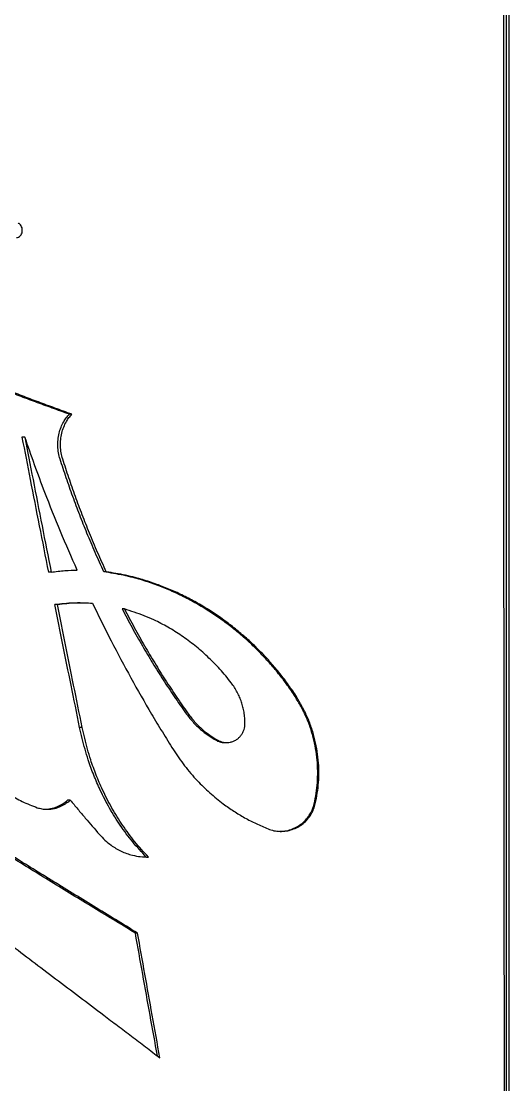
# Model space of a CAD drawing. Header units: millimetres. Extents: x 8 to 871, y 8 to 585.
# Drawn here: x 331.92 to 354.31, y 249.9 to 298.77 of the extents above; entities that cross this region are included whole.
import ezdxf

# ---------------------------------------------------------------- set-up
doc = ezdxf.new("R2010")
doc.units = ezdxf.units.MM
doc.linetypes.add('CENTERX2', pattern=[20.32, 12.7, -2.54, 2.54, -2.54])
doc.layers.add('CENTERLINE', color=4, linetype='CENTERX2')
doc.layers.add('OUTLINE', color=7, linetype='Continuous', lineweight=25)

msp = doc.modelspace()

# ---------------------------------------------------------------- linework, layer by layer
at = {"layer": 'CENTERLINE'}
msp.add_line((354.20884, 154.8852), (354.20884, 431.83342), dxfattribs=at)
at = {"layer": 'OUTLINE'}
for p, q in [((354.30884, 318.71755), (354.30884, 215.23521)), ((354.20884, 215.34011), (354.20884, 318.43947)), ((334.24966, 280.71192), (334.13097, 280.71192)), ((332.087, 279.65852), (331.95536, 279.65852)), ((333.29519, 273.45293), (333.1702, 273.45293)), ((335.82748, 273.46648), (335.71763, 273.46648)), ((333.58897, 271.96715), (333.46561, 271.96715)), ((334.63153, 272.04826), (334.51182, 272.04826)), ((336.65917, 271.76209), (336.55417, 271.76209)), ((344.52807, 267.78652), (344.46998, 267.78652)), ((334.72106, 266.3166), (334.60402, 266.3166)), ((341.27495, 265.62049), (341.35276, 265.62049)), ((334.17335, 262.97288), (334.05273, 262.97288)), ((337.26399, 256.86635), (337.16155, 256.86635))]:
    msp.add_line(p, q, dxfattribs=at)
for points, knots in [([(354.07396, 318.71755), (354.07112, 307.47335), (354.06544, 284.98495), (354.09114, 250.49081), (354.13271, 227.24091), (354.15417, 215.23521)], [0, 0, 0, 0, 0.32597428, 0.65194879, 1, 1, 1, 1]), ([(331.70076, 288.83185), (331.73267, 288.83496), (331.79652, 288.84116), (331.88095, 288.90326), (331.94221, 288.99527), (331.97322, 289.10574), (331.97314, 289.21896), (331.94522, 289.32421), (331.89281, 289.41289), (331.83457, 289.46593), (331.79576, 289.485), (331.78365, 289.49094)], [0, 0, 0, 0, 0.12947484, 0.2591072, 0.38349726, 0.50128876, 0.61285517, 0.72212926, 0.83300791, 0.94790292, 1, 1, 1, 1]), ([(334.13097, 280.71192), (333.86834, 280.80562), (333.34309, 280.99303), (332.5762, 281.27438), (331.82535, 281.55596), (331.09055, 281.83864), (330.37267, 282.12221), (329.67263, 282.40688), (328.99105, 282.69188), (328.55462, 282.88201), (328.33632, 282.97712)], [0, 0, 0, 0, 0.12401888, 0.24803745, 0.37244231, 0.49684686, 0.62238507, 0.74802304, 0.87396136, 1, 1, 1, 1]), ([(334.24966, 280.71192), (333.98857, 280.80562), (333.4664, 280.99304), (332.70401, 281.27438), (331.95757, 281.55597), (331.22708, 281.83865), (330.51342, 282.12221), (329.81749, 282.40688), (329.13991, 282.69188), (328.70604, 282.88201), (328.48902, 282.97712)], [0, 0, 0, 0, 0.12401963, 0.24803914, 0.37244447, 0.49684965, 0.6223874, 0.74802443, 0.87396185, 1, 1, 1, 1]), ([(333.70551, 278.64635), (333.67913, 278.74242), (333.62639, 278.93453), (333.59624, 279.2376), (333.60521, 279.541), (333.65472, 279.83677), (333.74334, 280.11586), (333.85855, 280.35396), (333.98898, 280.55387), (334.08364, 280.65923), (334.13097, 280.71192)], [0, 0, 0, 0, 0.13224469, 0.26447127, 0.39678519, 0.52910445, 0.66022753, 0.79138001, 0.89568344, 1, 1, 1, 1]), ([(333.82688, 278.64635), (333.80052, 278.74299), (333.7478, 278.93626), (333.71802, 279.24103), (333.72752, 279.546), (333.77776, 279.84324), (333.86735, 280.12362), (333.98269, 280.3606), (334.11157, 280.55754), (334.20363, 280.66046), (334.24966, 280.71192)], [0, 0, 0, 0, 0.13308949, 0.266162, 0.39931811, 0.5324784, 0.66447308, 0.79649565, 0.89824213, 1, 1, 1, 1]), ([(331.95536, 279.65852), (332.08102, 279.00981), (332.34419, 277.65129), (332.74904, 275.58276), (333.02981, 274.16287), (333.1702, 273.45293)], [0, 0, 0, 0, 0.31363753, 0.65681686, 1, 1, 1, 1]), ([(332.087, 279.65852), (332.21202, 279.00961), (332.47377, 277.65098), (332.8764, 275.58246), (333.15559, 274.16277), (333.29518, 273.45293)], [0, 0, 0, 0, 0.31373532, 0.65686567, 1, 1, 1, 1]), ([(334.49003, 273.548), (334.23173, 274.1374), (333.71511, 275.31622), (333.07411, 276.9324), (332.53178, 278.38002), (332.23528, 279.23231), (332.087, 279.65852)], [0, 0, 0, 0, 0.29438467, 0.58877629, 0.79435355, 1, 1, 1, 1]), ([(335.71763, 273.46648), (335.58354, 273.76082), (335.31531, 274.34962), (334.94765, 275.22374), (334.60526, 276.08356), (334.2883, 276.92928), (333.98718, 277.78322), (333.79941, 278.3586), (333.70551, 278.64635)], [0, 0, 0, 0, 0.175257031, 0.350588964, 0.5127648, 0.675010089, 0.837469835, 1, 1, 1, 1]), ([(335.82748, 273.46648), (335.694, 273.7612), (335.42697, 274.35078), (335.06122, 275.22549), (334.72082, 276.08537), (334.40589, 276.93058), (334.10672, 277.78393), (333.92018, 278.35884), (333.82688, 278.64635)], [0, 0, 0, 0, 0.1754391, 0.35095251, 0.51303925, 0.67519466, 0.83756249, 1, 1, 1, 1]), ([(333.29519, 273.45293), (333.40023, 273.46757), (333.6103, 273.49685), (334.00714, 273.53409), (334.30295, 273.54261), (334.49003, 273.548)], [0, 0, 0, 0, 0.2687648, 0.53752967, 1, 1, 1, 1]), ([(344.46998, 267.78652), (344.34572, 267.96882), (344.0971, 268.33354), (343.6933, 268.85503), (343.26373, 269.35949), (342.8066, 269.84262), (342.32464, 270.30375), (341.81972, 270.74084), (341.29323, 271.15177), (340.74709, 271.53502), (340.18243, 271.89036), (339.60102, 272.21571), (339.00491, 272.50923), (338.38254, 272.77549), (337.73609, 273.00954), (337.14035, 273.18858), (336.6162, 273.31165), (336.1648, 273.39566), (335.86669, 273.44287), (335.71763, 273.46648)], [0, 0, 0, 0, 0.05797714, 0.115991, 0.17396153, 0.23346115, 0.29300557, 0.35250624, 0.41338737, 0.47431596, 0.53519889, 0.59782931, 0.66051021, 0.72314035, 0.79181614, 0.86049107, 0.90697437, 0.953489, 1, 1, 1, 1]), ([(344.52807, 267.78652), (344.40428, 267.96918), (344.15663, 268.33461), (343.7542, 268.85727), (343.32588, 269.36295), (342.86988, 269.84734), (342.38892, 270.30973), (341.88526, 270.74765), (341.36036, 271.15902), (340.81619, 271.54238), (340.25338, 271.89784), (339.67369, 272.22324), (339.07917, 272.51671), (338.46065, 272.78176), (337.82039, 273.01396), (337.23224, 273.19111), (336.71473, 273.31292), (336.26904, 273.39616), (335.97466, 273.44304), (335.82748, 273.46648)], [0, 0, 0, 0, 0.058224414, 0.116485954, 0.17470351, 0.234463605, 0.294268669, 0.354029551, 0.415025385, 0.476068985, 0.537066705, 0.599832442, 0.662649382, 0.725414811, 0.793529022, 0.861642348, 0.907741971, 0.95387271, 1, 1, 1, 1]), ([(333.46561, 271.96715), (333.60648, 271.98642), (333.88821, 272.02498), (334.23892, 272.04753), (334.44891, 272.04613), (334.5131, 272.04571)], [0, 0, 0, 0, 0.40979704, 0.8195961, 1, 1, 1, 1]), ([(334.60402, 266.3166), (334.47222, 266.96558), (334.21504, 268.2319), (333.8356, 270.11542), (333.58894, 271.3499), (333.46561, 271.96715)], [0, 0, 0, 0, 0.34453107, 0.67226417, 1, 1, 1, 1]), ([(333.58897, 271.96715), (333.72978, 271.98679), (334.0114, 272.02607), (334.42232, 272.04856), (334.8167, 272.05002), (335.06847, 272.03375), (335.1945, 272.02561)], [0, 0, 0, 0, 0.2695907, 0.53918384, 0.76934642, 1, 1, 1, 1]), ([(334.72106, 266.3166), (334.58995, 266.96578), (334.33419, 268.23221), (333.95685, 270.11572), (333.7116, 271.35), (333.58897, 271.96715)], [0, 0, 0, 0, 0.34463796, 0.67231728, 1, 1, 1, 1]), ([(335.1945, 272.02561), (335.33434, 271.73597), (335.61405, 271.15664), (336.19493, 270.0084), (336.94785, 268.59351), (337.7418, 267.20243), (338.40043, 266.10784), (338.73918, 265.56484), (338.90855, 265.29334)], [0, 0, 0, 0, 0.1256091, 0.25123799, 0.50247837, 0.75113037, 0.87556398, 1, 1, 1, 1]), ([(336.55417, 271.76209), (336.70468, 271.4768), (337.00576, 270.90609), (337.47475, 270.07978), (337.95242, 269.27821), (338.43988, 268.50188), (338.94514, 267.73607), (339.29679, 267.23474), (339.47267, 266.98401)], [0, 0, 0, 0, 0.17253316, 0.34514198, 0.50865437, 0.67224565, 0.83608152, 1, 1, 1, 1]), ([(336.65917, 271.76209), (336.80905, 271.47635), (337.10887, 270.90473), (337.57554, 270.07779), (338.05045, 269.27629), (338.53464, 268.50071), (339.03654, 267.73555), (339.38588, 267.23456), (339.5606, 266.98401)], [0, 0, 0, 0, 0.17286182, 0.34579927, 0.50914893, 0.67257655, 0.83624741, 1, 1, 1, 1]), ([(341.56782, 268.36462), (341.48281, 268.4722), (341.3128, 268.68734), (341.04527, 268.99847), (340.76397, 269.29523), (340.47734, 269.5748), (340.18712, 269.8367), (339.89364, 270.08166), (339.59214, 270.31387), (339.1833, 270.60371), (338.65967, 270.92978), (338.08452, 271.23252), (337.56645, 271.45483), (337.11234, 271.61767), (336.81022, 271.71395), (336.65917, 271.76209)], [0, 0, 0, 0, 0.06444102, 0.1288657, 0.19375035, 0.25863766, 0.32010719, 0.38157674, 0.44347232, 0.50536784, 0.62734479, 0.74932365, 0.83281797, 0.91641302, 1, 1, 1, 1]), ([(337.16155, 256.86635), (336.81859, 257.0745), (336.13226, 257.49104), (335.12578, 258.10299), (334.1378, 258.70538), (333.17207, 259.29664), (332.23037, 259.8764), (331.33501, 260.43142), (330.48536, 260.96284), (329.68028, 261.47219), (328.90114, 261.9718), (328.14972, 262.46138), (327.42034, 262.94555), (326.71525, 263.42411), (326.0364, 263.89697), (325.39185, 264.35945), (324.78326, 264.81127), (324.21926, 265.24674), (323.69937, 265.66639), (323.22246, 266.07087), (322.78263, 266.46565), (322.38106, 266.85047), (322.01481, 267.22932), (321.68634, 267.60194), (321.3976, 267.96815), (321.15265, 268.32398), (320.9524, 268.66918), (320.80267, 268.99226), (320.69975, 269.29424), (320.63502, 269.57721), (320.62358, 269.75868), (320.61786, 269.8494)], [0, 0, 0, 0, 0.036456528, 0.07295607, 0.10947583, 0.145993758, 0.182489296, 0.218943193, 0.252945248, 0.286975487, 0.321014383, 0.355043294, 0.389044349, 0.424046246, 0.459080565, 0.494125122, 0.5291582, 0.564158999, 0.597824429, 0.631520346, 0.665225971, 0.69892091, 0.732585518, 0.767337997, 0.802125609, 0.836924451, 0.871711026, 0.906462675, 0.937638953, 0.96882385, 1, 1, 1, 1]), ([(337.26399, 256.86635), (336.92298, 257.07469), (336.24085, 257.49142), (335.24107, 258.10408), (334.25643, 258.70821), (333.29045, 259.30235), (332.34498, 259.88728), (331.44894, 260.44587), (330.60172, 260.97918), (329.80207, 261.48829), (329.02824, 261.98769), (328.28197, 262.47709), (327.55766, 262.96107), (326.85753, 263.43946), (326.18353, 263.91214), (325.54367, 264.37446), (324.93961, 264.82612), (324.37991, 265.26144), (323.86411, 265.68094), (323.39106, 266.08528), (322.95495, 266.47991), (322.55691, 266.86459), (322.19406, 267.24329), (321.86885, 267.61576), (321.58322, 267.98183), (321.34122, 268.33751), (321.14366, 268.68256), (321.00856, 268.97919), (320.92008, 269.23119), (320.86488, 269.44192), (320.82847, 269.64853), (320.82143, 269.78245), (320.81792, 269.8494)], [0, 0, 0, 0, 0.0364883, 0.07298659, 0.10947419, 0.1463476, 0.18323201, 0.220105, 0.25412025, 0.28816361, 0.32221575, 0.35625789, 0.39027215, 0.4252875, 0.46033535, 0.49539352, 0.53044008, 0.56545438, 0.59913238, 0.63284092, 0.66655916, 0.70026673, 0.73394388, 0.76871064, 0.80351255, 0.83832571, 0.87312656, 0.90789245, 0.93089138, 0.95389028, 0.97694514, 1, 1, 1, 1]), ([(342.19505, 266.48373), (342.19352, 266.57297), (342.19044, 266.75227), (342.15694, 267.00968), (342.1058, 267.2539), (342.03786, 267.48538), (341.95152, 267.7123), (341.84457, 267.93699), (341.71853, 268.15692), (341.61819, 268.29521), (341.56782, 268.36462)], [0, 0, 0, 0, 0.13157093, 0.2643357, 0.38210115, 0.49986987, 0.62102744, 0.74218656, 0.8705829, 1, 1, 1, 1]), ([(320.86957, 267.62077), (320.87753, 267.4929), (320.89346, 267.23707), (320.98272, 266.83572), (321.11887, 266.42161), (321.30754, 265.99002), (321.54851, 265.54073), (321.84229, 265.0732), (322.18558, 264.59131), (322.58368, 264.08698), (323.03857, 263.5592), (323.55126, 263.00715), (324.11261, 262.43941), (324.72605, 261.8511), (325.39165, 261.24157), (326.10856, 260.61038), (326.8688, 259.96292), (327.6798, 259.2914), (328.5415, 258.59482), (329.45293, 257.87245), (330.40098, 257.13281), (331.39093, 256.36989), (332.4215, 255.58295), (333.49075, 254.77156), (334.58708, 253.94239), (335.54277, 253.22018), (336.34513, 252.61286), (336.98719, 252.12659), (337.63425, 251.63371), (338.07077, 251.30137), (338.28903, 251.1352)], [0, 0, 0, 0, 0.0348298, 0.06968629, 0.10454336, 0.13937385, 0.17507441, 0.21080232, 0.2465309, 0.28223237, 0.31969803, 0.35719358, 0.39468994, 0.4321568, 0.47058836, 0.50904998, 0.54751263, 0.5859456, 0.62577736, 0.66564003, 0.70550396, 0.74533739, 0.78615546, 0.82700378, 0.86785342, 0.90867332, 0.93148559, 0.9542979, 0.97714885, 1, 1, 1, 1]), ([(345.37277, 262.80006), (345.40619, 262.96348), (345.47302, 263.29025), (345.529, 263.7932), (345.54382, 264.30353), (345.51813, 264.82328), (345.44829, 265.34423), (345.33379, 265.86776), (345.17749, 266.38551), (344.97724, 266.88228), (344.73254, 267.34583), (344.55761, 267.63944), (344.46998, 267.78652)], [0, 0, 0, 0, 0.0961133, 0.19218149, 0.29077312, 0.38936091, 0.49090815, 0.59246551, 0.69718604, 0.80185695, 0.90074225, 1, 1, 1, 1]), ([(345.42565, 262.80006), (345.45887, 262.96352), (345.5253, 263.29036), (345.58091, 263.79328), (345.59562, 264.30348), (345.57003, 264.82414), (345.50021, 265.34709), (345.38533, 265.87372), (345.22834, 266.39457), (345.02819, 266.89105), (344.78573, 267.35142), (344.61406, 267.64131), (344.52807, 267.78652)], [0, 0, 0, 0, 0.09615868, 0.19227221, 0.29088044, 0.3894847, 0.49166911, 0.59386366, 0.69925183, 0.80459001, 0.9021211, 1, 1, 1, 1]), ([(339.47267, 266.98401), (339.57748, 266.84695), (339.7871, 266.57285), (340.13843, 266.23487), (340.49933, 265.94848), (340.74746, 265.80021), (340.87213, 265.72572)], [0, 0, 0, 0, 0.26886809, 0.53772418, 0.76773697, 1, 1, 1, 1]), ([(339.5606, 266.98401), (339.66506, 266.84662), (339.87398, 266.57186), (340.22378, 266.23368), (340.58233, 265.94776), (340.82824, 265.79997), (340.95179, 265.72572)], [0, 0, 0, 0, 0.26982444, 0.53963735, 0.7687011, 1, 1, 1, 1]), ([(340.95179, 265.72572), (340.99655, 265.70364), (341.08606, 265.65951), (341.23084, 265.625), (341.37836, 265.61651), (341.52616, 265.63435), (341.66965, 265.67972), (341.8036, 265.75046), (341.92296, 265.84474), (342.02361, 265.9575), (342.10307, 266.08641), (342.15684, 266.21976), (342.18821, 266.35369), (342.19277, 266.44038), (342.19505, 266.48373)], [0, 0, 0, 0, 0.08658106, 0.17312727, 0.25968201, 0.34623433, 0.43407057, 0.52190373, 0.60759521, 0.6932693, 0.77607937, 0.85886928, 0.92942727, 1, 1, 1, 1]), ([(329.10253, 266.2372), (329.18285, 266.05296), (329.34349, 265.68451), (329.62753, 265.16559), (329.94547, 264.6779), (330.29501, 264.23132), (330.67073, 263.83299), (331.02742, 263.5191), (331.35841, 263.27084), (331.65665, 263.07768), (331.9734, 262.90563), (332.30888, 262.7604), (332.54323, 262.67177), (332.66051, 262.62742)], [0, 0, 0, 0, 0.10447731, 0.20893655, 0.31646346, 0.4239881, 0.52821552, 0.63245187, 0.70391985, 0.77543927, 0.84688125, 0.92337255, 1, 1, 1, 1]), ([(337.66518, 260.35916), (337.55875, 260.47359), (337.34593, 260.70243), (337.0365, 261.05622), (336.74466, 261.42924), (336.47193, 261.813), (336.21679, 262.20405), (335.97877, 262.60261), (335.75541, 263.01337), (335.50757, 263.51629), (335.24832, 264.1175), (335.01797, 264.74652), (334.84659, 265.3147), (334.71895, 265.81351), (334.64233, 266.14891), (334.60402, 266.3166)], [0, 0, 0, 0, 0.0710136, 0.14200963, 0.2133944, 0.28478629, 0.3535491, 0.42231084, 0.49154675, 0.56078234, 0.66957311, 0.77836186, 0.85220001, 0.92610104, 1, 1, 1, 1]), ([(337.76436, 260.35916), (337.65823, 260.47396), (337.44599, 260.70352), (337.13753, 261.05845), (336.84675, 261.43262), (336.57509, 261.81751), (336.32099, 262.20969), (336.08403, 262.60939), (335.86177, 263.02125), (335.61574, 263.52442), (335.35882, 264.12486), (335.13082, 264.75212), (334.96122, 265.31844), (334.83489, 265.81543), (334.759, 266.14954), (334.72106, 266.3166)], [0, 0, 0, 0, 0.0711313, 0.14224493, 0.2137503, 0.28526291, 0.35417161, 0.42307922, 0.49246251, 0.56184529, 0.6703878, 0.77892816, 0.8525783, 0.92628998, 1, 1, 1, 1]), ([(340.87213, 265.72572), (340.91742, 265.70369), (341.00797, 265.65964), (341.14503, 265.62527), (341.23486, 265.62336), (341.27505, 265.62251)], [0, 0, 0, 0, 0.35601355, 0.71189317, 1, 1, 1, 1]), ([(338.90855, 265.29334), (338.99185, 265.16869), (339.15842, 264.91942), (339.42052, 264.55344), (339.70322, 264.20449), (339.99272, 263.88273), (340.28444, 263.58595), (340.57706, 263.3122), (340.88187, 263.05163), (341.24713, 262.76693), (341.67679, 262.46598), (342.18005, 262.15927), (342.70925, 261.89377), (343.07366, 261.73392), (343.25592, 261.65398)], [0, 0, 0, 0, 0.07710584, 0.15418692, 0.23179388, 0.30940864, 0.37886497, 0.44832023, 0.51826268, 0.58820646, 0.69037998, 0.79253622, 0.89623769, 1, 1, 1, 1]), ([(332.66051, 262.62742), (332.73076, 262.60782), (332.8722, 262.56836), (333.06962, 262.55213), (333.24705, 262.5587), (333.40417, 262.58168), (333.56128, 262.62193), (333.74574, 262.69098), (333.9548, 262.7992), (334.10005, 262.91462), (334.17335, 262.97288)], [0, 0, 0, 0, 0.13807232, 0.27803137, 0.37704244, 0.47605497, 0.57795138, 0.67984689, 0.83843071, 1, 1, 1, 1]), ([(333.05329, 262.55894), (333.0752, 262.55945), (333.14967, 262.56119), (333.27806, 262.58212), (333.43708, 262.62176), (333.62307, 262.6913), (333.83327, 262.79948), (333.97913, 262.91472), (334.05273, 262.97288)], [0, 0, 0, 0, 0.06240494, 0.21213488, 0.36622951, 0.52032342, 0.75795358, 1, 1, 1, 1]), ([(334.17335, 262.97288), (334.28777, 262.83633), (334.51663, 262.56324), (334.96006, 262.03948), (335.29297, 261.65219), (335.50845, 261.4015)], [0, 0, 0, 0, 0.26075043, 0.52150138, 1, 1, 1, 1]), ([(343.25592, 261.65398), (343.34549, 261.62333), (343.52461, 261.56206), (343.80752, 261.53177), (344.09078, 261.54951), (344.36829, 261.61669), (344.63088, 261.73349), (344.86948, 261.89381), (345.07582, 262.09414), (345.23732, 262.31735), (345.35701, 262.55487), (345.40277, 262.71833), (345.42565, 262.80006)], [0, 0, 0, 0, 0.10338046, 0.20674069, 0.31009667, 0.41343021, 0.51694816, 0.62044959, 0.721521, 0.82257116, 0.91128276, 1, 1, 1, 1]), ([(343.78549, 261.54216), (343.86843, 261.54475), (344.04679, 261.55033), (344.31503, 261.61944), (344.58042, 261.73715), (344.82106, 261.90009), (345.02857, 262.10296), (345.18868, 262.32649), (345.30581, 262.56121), (345.35045, 262.72044), (345.37277, 262.80006)], [0, 0, 0, 0, 0.11626404, 0.25002378, 0.38403545, 0.51802136, 0.6483935, 0.77873374, 0.8893638, 1, 1, 1, 1]), ([(335.50845, 261.4015), (335.59165, 261.31128), (335.75908, 261.12973), (336.01915, 260.91968), (336.27122, 260.75371), (336.51212, 260.62579), (336.76463, 260.52091), (337.05762, 260.43194), (337.3912, 260.36794), (337.63944, 260.3621), (337.76436, 260.35916)], [0, 0, 0, 0, 0.13775763, 0.27722938, 0.38280584, 0.48838413, 0.59701186, 0.70564114, 0.85187154, 1, 1, 1, 1]), ([(338.17699, 251.2205), (338.06395, 251.84643), (337.83747, 253.10042), (337.49897, 254.98237), (337.27402, 256.23836), (337.16155, 256.86635)], [0, 0, 0, 0, 0.33257757, 0.66628774, 1, 1, 1, 1]), ([(338.28903, 251.1352), (338.17148, 251.78971), (337.94117, 253.0722), (337.59948, 254.98259), (337.37582, 256.23843), (337.26399, 256.86635)], [0, 0, 0, 0, 0.34258568, 0.67129157, 1, 1, 1, 1])]:
    msp.add_open_spline(points, degree=3, knots=knots, dxfattribs=at)

doc.saveas('drawing.dxf')
